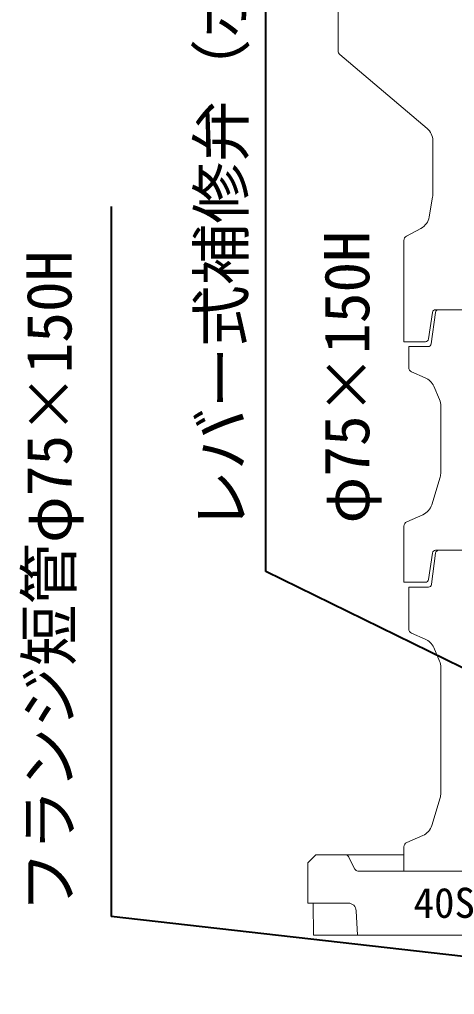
# Model space of a CAD drawing. Units: millimetres at full size, sheet at 1:20; details may follow other scales. Extents: x -5700 to 5714, y -3160 to 3160.
# Drawn here: x -2708 to -2437, y 142 to 750 of the extents above; entities that cross this region are included whole.
import ezdxf
from ezdxf.enums import TextEntityAlignment as Align

# ---------------------------------------------------------------- set-up
doc = ezdxf.new("R2010")
doc.units = ezdxf.units.MM
doc.header["$LTSCALE"] = 20
doc.layers.add('0-7_躯体', color=7, linetype='Continuous', lineweight=9)
doc.layers.add('0-C_寸法', color=1, linetype='Continuous', lineweight=40)
doc.layers.add('0-D_注釈', color=1, linetype='Continuous')
doc.styles.add('ＭＳ ゴシック', font='')
doc.styles.get('ＭＳ ゴシック').set_extended_font_data('MS Gothic')

msp = doc.modelspace()

# ---------------------------------------------------------------- linework, layer by layer
at = {"layer": '0-7_躯体'}
for p, q in [((-2509.12, 769.16), (-2509.12, 730.57)), ((-2508.05, 728.26), (-2453.72, 682.16)), ((-2450.12, 674.47), (-2450.12, 640.99)), ((-2450.26, 639.34), (-2452.32, 627.02)), ((-2457.47, 619.84), (-2466.54, 615)), ((-2468.13, 612.36), (-2468.13, 569.15)), ((-2468.13, 569.15), (-2468.13, 549.15)), ((-2450.37, 567.44), (-2452.69, 550.88)), ((-2448.37, 567.44), (-2451.12, 547.88)), ((-2448.39, 569.15), (-2178.12, 569.15)), ((-2468.13, 549.15), (-2454.68, 549.15)), ((-2465.13, 546.15), (-2465.13, 533.13)), ((-2465.13, 546.15), (-2453.1, 546.15)), ((-2463.31, 530.38), (-2454.81, 526.74)), ((-2449.55, 521.48), (-2445.93, 513.04)), ((-2445.12, 509.11), (-2445.12, 467.64)), ((-2445.56, 464.74), (-2450.79, 447.56)), ((-2466.33, 436.94), (-2456.35, 441.31)), ((-2468.13, 434.19), (-2468.13, 399.16)), ((-2450.37, 417.43), (-2452.69, 400.88)), ((-2450.9, 397.9), (-2448.36, 417.42)), ((-2448.39, 419.16), (-2178.12, 419.16)), ((-2468.13, 399.16), (-2454.68, 399.16)), ((-2465.13, 396.15), (-2452.89, 396.15)), ((-2465.13, 396.15), (-2465.13, 370.13)), ((-2463.31, 367.38), (-2454.81, 363.74)), ((-2449.55, 358.48), (-2445.93, 350.05)), ((-2445.12, 346.11), (-2445.12, 267.64)), ((-2450.79, 247.56), (-2445.56, 264.73)), ((-2466.33, 236.95), (-2456.35, 241.31)), ((-2468.13, 234.2), (-2468.13, 219.15)), ((-2528.12, 224.16), (-2523.13, 229.16)), ((-2523.13, 229.16), (-2503.12, 229.16)), ((-2503.12, 229.16), (-2468.13, 229.16)), ((-2498.68, 220.27), (-2502.58, 228.05)), ((-2528.12, 224.16), (-2528.12, 199.15)), ((-2496.89, 219.15), (-2427.76, 219.15)), ((-2468.13, 219.15), (-2178.12, 219.15)), ((-2528.12, 199.15), (-2502.89, 199.15)), ((-2524.68, 199.15), (-2524.54, 179.16)), ((-2497.89, 194.41), (-2497.12, 179.16)), ((-2524.54, 179.16), (-2178.12, 179.16))]:
    msp.add_line(p, q, dxfattribs=at)
for centre, radius, start, end in [((-2506.12, 730.57), 3, 180, 230.195), ((-2460.12, 674.47), 10, 0, 50.194), ((-2460.12, 640.99), 10, 350.538, 0), ((-2462.18, 628.66), 10, 298.072, 350.538), ((-2465.13, 612.36), 3, 118.073, 180), ((-2448.39, 567.15), 2, 90, 172.001), ((-2446.39, 567.15), 2, 90, 172.001), ((-2454.68, 551.15), 2, 270, 352.001), ((-2453.1, 548.15), 2, 270, 352.001), ((-2462.13, 533.13), 3, 180, 246.801), ((-2458.74, 517.54), 10, 23.199, 66.801), ((-2455.12, 509.11), 10, 0, 23.199), ((-2455.12, 467.64), 10, 343.072, 0), ((-2460.36, 450.48), 10, 293.629, 343.072), ((-2465.13, 434.19), 3, 113.629, 180), ((-2448.39, 417.15), 2, 90, 172.001), ((-2446.37, 417.15), 2, 90, 172.569), ((-2454.68, 401.15), 2, 270, 352.001), ((-2452.89, 398.15), 2, 270, 352.569), ((-2462.13, 370.13), 3, 180, 246.801), ((-2458.74, 354.54), 10, 23.199, 66.801), ((-2455.12, 346.11), 10, 0, 23.199), ((-2455.12, 267.64), 10, 343.072, 0), ((-2460.36, 250.47), 10, 293.629, 343.072), ((-2465.13, 234.2), 3, 113.629, 180), ((-2504.36, 227.15), 2, 26.565, 90), ((-2496.89, 221.15), 2, 206.565, 270), ((-2502.89, 194.16), 5, 2.862, 90)]:
    msp.add_arc(centre, radius, start, end, dxfattribs=at)
at = {"layer": '0-C_寸法'}
for p, q in [((-2554.16, 405.83), (-2554.16, 885.77)), ((-2650.71, 633.39), (-2650.71, 190.87)), ((-2332.62, 297.16), (-2554.16, 405.83)), ((-2224.63, 142.16), (-2650.71, 190.87))]:
    msp.add_line(p, q, dxfattribs=at)

# ---------------------------------------------------------------- texts
at = {"layer": '0-C_寸法', "style": 'ＭＳ ゴシック'}
for s, p in [('レバー式補修弁（ボール）', (-2559.6, 430.84)), ('φ75×150H', (-2481.27, 435.83)), ('フランジ短管φ75×150H', (-2666.98, 193.31))]:
    msp.add_text(s, height=28.15, rotation=90, dxfattribs=at).set_placement(p, align=Align.BOTTOM_LEFT)
at = {"layer": '0-D_注釈', "style": 'ＭＳ ゴシック'}
msp.add_text('40S', height=18.77, dxfattribs=at).set_placement((-2462.11, 184.32), align=Align.BOTTOM_LEFT)

doc.saveas('drawing.dxf')
